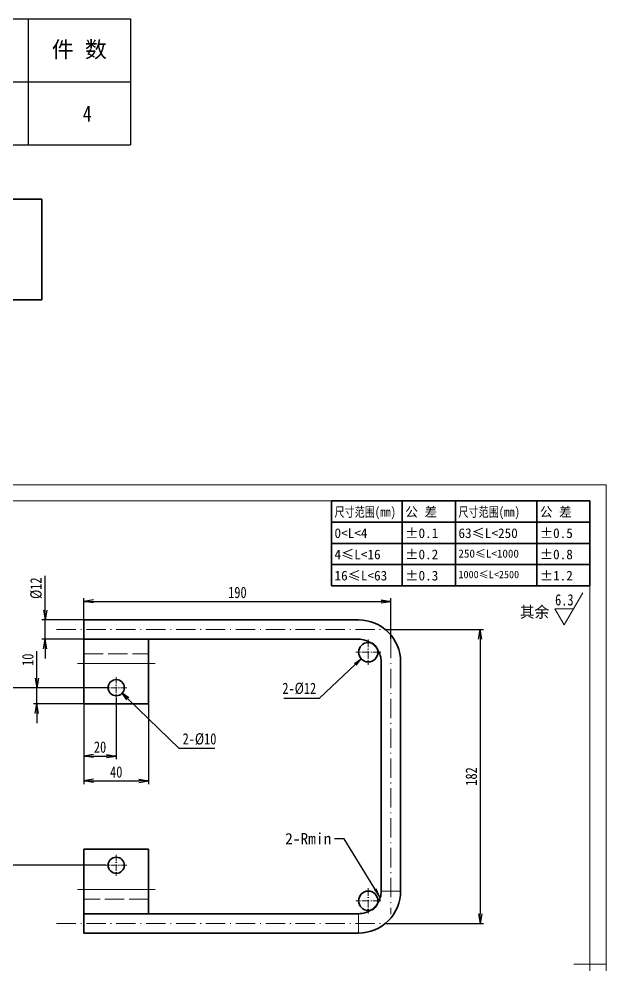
# Model space of a CAD drawing. Header units: millimetres. Extents: x -15766 to 80009, y -9701 to 15159.
# Drawn here: x -1019 to -656, y 13550 to 14136 of the extents above; entities that cross this region are included whole.
import ezdxf
from ezdxf.enums import TextEntityAlignment as Align

# ---------------------------------------------------------------- set-up
doc = ezdxf.new("R2010")
doc.units = ezdxf.units.MM
for name, pattern in [('CENTER-HOKUTO_1', [16, 13, -1, 1, -1]), ('DASHDOT', [18.5, 12, -3, 0.5, -3]), ('DASHED', [15, 12, -3]), ('HIDDEN-HOKUTO_1', [2, 1, -1])]:
    doc.linetypes.add(name, pattern=pattern)
doc.layers.get('DEFPOINTS').update_dxf_attribs({"lineweight": 18})
doc.layers.add('07', color=7, linetype='Continuous')
for name, color, linetype, lineweight in [('AM_7', 2, 'CENTER-HOKUTO_1', 18), ('AM_HID', 1, 'HIDDEN-HOKUTO_1', 18), ('AM_VIS', 7, 'Continuous', 18), ('CDRAFT0', 7, 'Continuous', 18), ('DIM', 253, 'Continuous', 20), ('title_frame', 7, 'Continuous', 18), ('word_dim', 9, 'Continuous', 18), ('尺寸线层', 3, 'Continuous', 18), ('粗实线层', 7, 'Continuous', 35), ('粗实线层_1', 7, 'Continuous', 15)]:
    doc.layers.add(name, color=color, linetype=linetype, lineweight=lineweight)
doc.styles.add('DIM', font='', dxfattribs={"width": 0.8})
doc.styles.get('DIM').set_extended_font_data('NSimSun')
doc.dimstyles.new('1-2', dxfattribs={"dimscale": 2, "dimtxt": 3.5, "dimasz": 3, "dimexe": 1, "dimexo": 0, "dimgap": 1, "dimtad": 1, "dimdsep": 46, "dimtxsty": 'DIM', "dimblk": 'OPEN', "dimcen": 0, "dimdle": 6, "dimclrd": 256, "dimclre": 256, "dimclrt": 3, "dimazin": 2, "dimtfac": 0.707107, "dimtmove": 0, "dimatfit": 3, "dimfxl": 0, "dimfrac": 2, "dimtolj": 1, "dimarcsym": 0})
doc.dimstyles.new('1-2$3', dxfattribs={"dimscale": 2, "dimtxt": 3.5, "dimasz": 2.5, "dimexe": 1, "dimexo": 0.625, "dimgap": 1.2, "dimtad": 1, "dimtih": 1, "dimtoh": 1, "dimdsep": 46, "dimtxsty": 'DIM', "dimblk": 'OPEN', "dimcen": 0, "dimdle": 5, "dimclrd": 256, "dimclre": 256, "dimclrt": 3, "dimazin": 2, "dimtfac": 0.5, "dimtofl": 0, "dimtmove": 0, "dimatfit": 3, "dimfxl": 0, "dimtolj": 1, "dimarcsym": 0})

# ---------------------------------------------------------------- blocks, each defined once
blk = doc.blocks.new('*X589')
at = {"layer": 'CDRAFT0'}
for p, q in [((420, 297), (0, 297)), ((420, 0), (420, 297))]:
    blk.add_line(p, q, dxfattribs=at)
at = {"layer": '粗实线层_1'}
for p, q in [((415, 292), (25, 292)), ((415, 5), (415, 292)), ((420, 148.5), (410, 148.5))]:
    blk.add_line(p, q, dxfattribs=at)
blk = doc.blocks.new('自由公差_1')
at = {"layer": '粗实线层'}
for p, q in [((-80, 0), (0, 0)), ((-80, 0), (-80, -26.3)), ((-58.08, 0), (-58.08, -26.3)), ((-41.64, 0), (-41.64, -26.3)), ((-16.44, 0), (-16.44, -26.3)), ((0, 0), (0, -26.3)), ((-80, -6.58), (0, -6.58)), ((-80, -13.15), (0, -13.15)), ((-80, -19.73), (0, -19.73)), ((-80, -26.3), (0, -26.3))]:
    blk.add_line(p, q, dxfattribs=at)
at = {"layer": '尺寸线层', "linetype": 'Continuous', "attachment_point": 1, "line_spacing_factor": 0.9}
for s, insert, char_height, width in [('{\\W0.8;尺寸范围(mm)}', (-79.04, -1.92), 3, 22.6032), ('公 差', (-57.12, -1.92), 3, 22.6032), ('{\\W0.8;尺寸范围(mm)}', (-40.68, -1.92), 3, 22.6032), ('公 差', (-15.48, -1.92), 3, 22.6032), ('0<L<4', (-79.04, -8.49), 3, 22.6032), ('%%P0.1', (-57.12, -8.49), 3, 12.7119), ('63≤L<250', (-40.68, -8.49), 3, 22.6032), ('%%P0.5', (-15.48, -8.49), 3, 12.5771), ('4≤L<16', (-79.04, -15.07), 3, 22.6032), ('%%P0.2', (-57.12, -15.07), 3, 12.4769), ('250≤L<1000', (-40.68, -15.07), 2.5, 22.6032), ('%%P0.8', (-15.48, -15.07), 3, 13.0759), ('16≤L<63', (-79.04, -21.64), 3, 22.6032), ('%%P0.3', (-57.12, -21.64), 3, 12.7119), ('1000≤L<2500', (-40.68, -21.64), 2.3, 22.6032), ('%%P1.2', (-15.48, -21.64), 3, 12.8764)]:
    blk.add_mtext(s, dxfattribs=dict(at, insert=insert, char_height=char_height, width=width))
blk = doc.blocks.new('_OPEN')
at = {"color": 0, "linetype": 'ByBlock', "lineweight": -2}
for p, q in [((-1, 0.166667), (0, 0)), ((-1, -0.166667), (0, 0)), ((0, 0), (-1, 0))]:
    blk.add_line(p, q, dxfattribs=at)
blk = doc.blocks.new('*D1180')
at = {"layer": 'DEFPOINTS', "color": 0, "transparency": 16777216}
for p in [(-788.74, 13775.5), (-978.74, 13764.02), (-788.74, 13752.22)]:
    blk.add_point(p, dxfattribs=at)
at = {"layer": 'word_dim', "linetype": 'Continuous', "lineweight": -2, "transparency": 16777216}
for p, q in [((-978.74, 13764.02), (-978.74, 13777.5)), ((-972.74, 13775.5), (-794.74, 13775.5)), ((-788.74, 13752.22), (-788.74, 13777.5))]:
    blk.add_line(p, q, dxfattribs=at)
at = {"layer": 'word_dim', "lineweight": -2, "transparency": 16777216, "xscale": 6, "yscale": 6, "zscale": 6, "rotation": 180}
blk.add_blockref('_OPEN', (-978.74, 13775.5), dxfattribs=at)
at = {"layer": 'word_dim', "lineweight": -2, "transparency": 16777216, "xscale": 6, "yscale": 6, "zscale": 6}
blk.add_blockref('_OPEN', (-788.74, 13775.5), dxfattribs=at)
at = {"layer": 'word_dim', "color": 3, "transparency": 16777216, "insert": (-883.74, 13781), "char_height": 7, "attachment_point": 5, "style": 'DIM'}
blk.add_mtext('\\A1;190', dxfattribs=at)
blk = doc.blocks.new('*D1181')
at = {"layer": 'DEFPOINTS', "color": 0, "transparency": 16777216}
for p in [(-791.74, 13758.02), (-792.13, 13576.02), (-733.48, 13576.02)]:
    blk.add_point(p, dxfattribs=at)
at = {"layer": 'word_dim', "linetype": 'Continuous', "lineweight": -2, "transparency": 16777216}
for p, q in [((-791.74, 13758.02), (-731.48, 13758.02)), ((-733.48, 13752.02), (-733.48, 13582.02)), ((-792.13, 13576.02), (-731.48, 13576.02))]:
    blk.add_line(p, q, dxfattribs=at)
at = {"layer": 'word_dim', "lineweight": -2, "transparency": 16777216, "xscale": 6, "yscale": 6, "zscale": 6}
for p, rotation in [((-733.48, 13758.02), 90), ((-733.48, 13576.02), 270)]:
    blk.add_blockref('_OPEN', p, dxfattribs=dict(at, rotation=rotation))
at = {"layer": 'word_dim', "color": 3, "transparency": 16777216, "insert": (-738.98, 13667.02), "char_height": 7, "attachment_point": 5, "rotation": 90, "style": 'DIM'}
blk.add_mtext('\\A1;182', dxfattribs=at)
blk = doc.blocks.new('*D1182')
at = {"layer": 'DEFPOINTS', "color": 0, "transparency": 16777216}
for p in [(-978.74, 13712.02), (-938.74, 13712.02), (-938.74, 13664.27)]:
    blk.add_point(p, dxfattribs=at)
at = {"layer": 'word_dim', "linetype": 'Continuous', "lineweight": -2, "transparency": 16777216}
for p, q in [((-978.74, 13712.02), (-978.74, 13662.27)), ((-938.74, 13712.02), (-938.74, 13662.27)), ((-972.74, 13664.27), (-944.74, 13664.27))]:
    blk.add_line(p, q, dxfattribs=at)
at = {"layer": 'word_dim', "lineweight": -2, "transparency": 16777216, "xscale": 6, "yscale": 6, "zscale": 6, "rotation": 180}
blk.add_blockref('_OPEN', (-978.74, 13664.27), dxfattribs=at)
at = {"layer": 'word_dim', "lineweight": -2, "transparency": 16777216, "xscale": 6, "yscale": 6, "zscale": 6}
blk.add_blockref('_OPEN', (-938.74, 13664.27), dxfattribs=at)
at = {"layer": 'word_dim', "color": 3, "transparency": 16777216, "insert": (-958.74, 13669.77), "char_height": 7, "attachment_point": 5, "style": 'DIM'}
blk.add_mtext('\\A1;40', dxfattribs=at)
blk = doc.blocks.new('*D1183')
at = {"layer": 'DEFPOINTS', "color": 0, "transparency": 16777216}
for p in [(-958.74, 13715.52), (-978.74, 13712.02), (-958.74, 13679.71)]:
    blk.add_point(p, dxfattribs=at)
at = {"layer": 'word_dim', "linetype": 'Continuous', "lineweight": -2, "transparency": 16777216}
for p, q in [((-958.74, 13715.52), (-958.74, 13677.71)), ((-978.74, 13712.02), (-978.74, 13677.71)), ((-972.74, 13679.71), (-964.74, 13679.71))]:
    blk.add_line(p, q, dxfattribs=at)
at = {"layer": 'word_dim', "lineweight": -2, "transparency": 16777216, "xscale": 6, "yscale": 6, "zscale": 6, "rotation": 180}
blk.add_blockref('_OPEN', (-978.74, 13679.71), dxfattribs=at)
at = {"layer": 'word_dim', "lineweight": -2, "transparency": 16777216, "xscale": 6, "yscale": 6, "zscale": 6}
blk.add_blockref('_OPEN', (-958.74, 13679.71), dxfattribs=at)
at = {"layer": 'word_dim', "color": 3, "transparency": 16777216, "insert": (-968.74, 13685.21), "char_height": 7, "attachment_point": 5, "style": 'DIM'}
blk.add_mtext('\\A1;20', dxfattribs=at)
blk = doc.blocks.new('*D1184')
at = {"layer": 'DEFPOINTS', "color": 0, "transparency": 16777216}
for p in [(-1007.95, 13722.02), (-963.74, 13722.02), (-978.74, 13712.02)]:
    blk.add_point(p, dxfattribs=at)
at = {"layer": 'word_dim', "linetype": 'Continuous', "lineweight": -2, "transparency": 16777216}
for p, q in [((-1007.95, 13728.02), (-1007.95, 13744.68)), ((-963.74, 13722.02), (-1009.95, 13722.02)), ((-1007.95, 13712.02), (-1007.95, 13722.02)), ((-978.74, 13712.02), (-1009.95, 13712.02)), ((-1007.95, 13706.02), (-1007.95, 13700.02))]:
    blk.add_line(p, q, dxfattribs=at)
at = {"layer": 'word_dim', "lineweight": -2, "transparency": 16777216, "xscale": 6, "yscale": 6, "zscale": 6}
for p, rotation in [((-1007.95, 13722.02), 270), ((-1007.95, 13712.02), 90)]:
    blk.add_blockref('_OPEN', p, dxfattribs=dict(at, rotation=rotation))
at = {"layer": 'word_dim', "color": 3, "transparency": 16777216, "insert": (-1013.45, 13739.35), "char_height": 7, "attachment_point": 5, "rotation": 90, "style": 'DIM'}
blk.add_mtext('\\A1;10', dxfattribs=at)
blk = doc.blocks.new('*D1185')
at = {"layer": 'DEFPOINTS', "color": 0, "transparency": 16777216}
for p in [(-965.24, 13722.02), (-1027.74, 13612.02), (-965.24, 13612.02)]:
    blk.add_point(p, dxfattribs=at)
at = {"layer": 'word_dim', "linetype": 'Continuous', "lineweight": -2, "transparency": 16777216}
for p, q in [((-965.24, 13722.02), (-1029.74, 13722.02)), ((-1027.74, 13716.02), (-1027.74, 13618.02)), ((-965.24, 13612.02), (-1029.74, 13612.02))]:
    blk.add_line(p, q, dxfattribs=at)
at = {"layer": 'word_dim', "lineweight": -2, "transparency": 16777216, "xscale": 6, "yscale": 6, "zscale": 6}
for p, rotation in [((-1027.74, 13722.02), 90), ((-1027.74, 13612.02), 270)]:
    blk.add_blockref('_OPEN', p, dxfattribs=dict(at, rotation=rotation))
at = {"layer": 'word_dim', "color": 3, "transparency": 16777216, "insert": (-1033.24, 13667.02), "char_height": 7, "attachment_point": 5, "rotation": 90, "style": 'DIM'}
blk.add_mtext('\\A1;110', dxfattribs=at)
blk = doc.blocks.new('*D1187')
at = {"layer": 'DEFPOINTS', "color": 0, "transparency": 16777216}
for p in [(-962.33, 13725.5), (-955.14, 13718.55)]:
    blk.add_point(p, dxfattribs=at)
at = {"layer": 'word_dim', "linetype": 'Continuous', "lineweight": -2, "transparency": 16777216}
for p, q in [((-919.72, 13684.29), (-951.55, 13715.07)), ((-897.65, 13684.29), (-919.72, 13684.29))]:
    blk.add_line(p, q, dxfattribs=at)
at = {"layer": 'word_dim', "lineweight": -2, "transparency": 16777216, "xscale": 5, "yscale": 5, "zscale": 5, "rotation": 135.9609742750368}
blk.add_blockref('_OPEN', (-955.14, 13718.55), dxfattribs=at)
at = {"layer": 'word_dim', "color": 3, "transparency": 16777216, "insert": (-907.2, 13690.19), "char_height": 7, "attachment_point": 5, "style": 'DIM'}
blk.add_mtext('\\A1;2-%%c10', dxfattribs=at)
blk = doc.blocks.new('*D1228')
at = {"layer": 'DEFPOINTS', "color": 0, "transparency": 16777216}
for p in [(-798.37, 13748.13), (-807.11, 13739.92)]:
    blk.add_point(p, dxfattribs=at)
at = {"layer": 'word_dim', "linetype": 'Continuous', "lineweight": -2, "transparency": 16777216}
for p, q in [((-833.03, 13715.58), (-810.76, 13736.49)), ((-854.97, 13715.58), (-833.03, 13715.58))]:
    blk.add_line(p, q, dxfattribs=at)
at = {"layer": 'word_dim', "lineweight": -2, "transparency": 16777216, "xscale": 5, "yscale": 5, "zscale": 5, "rotation": 43.20291857383408}
blk.add_blockref('_OPEN', (-807.11, 13739.92), dxfattribs=at)
at = {"layer": 'word_dim', "color": 3, "transparency": 16777216, "insert": (-845.46, 13721.48), "char_height": 7, "attachment_point": 5, "style": 'DIM'}
blk.add_mtext('\\A1;2-%%c12', dxfattribs=at)
blk = doc.blocks.new('*D1229')
at = {"layer": 'DEFPOINTS', "color": 0, "transparency": 16777216}
for p in [(-1002.78, 13764.02), (-978.74, 13764.02), (-978.74, 13752.02)]:
    blk.add_point(p, dxfattribs=at)
at = {"layer": 'word_dim', "linetype": 'Continuous', "lineweight": -2, "transparency": 16777216}
for p, q in [((-1002.78, 13770.02), (-1002.78, 13791.32)), ((-978.74, 13764.02), (-1004.78, 13764.02)), ((-1002.78, 13752.02), (-1002.78, 13764.02)), ((-978.74, 13752.02), (-1004.78, 13752.02)), ((-1002.78, 13746.02), (-1002.78, 13740.02))]:
    blk.add_line(p, q, dxfattribs=at)
at = {"layer": 'word_dim', "lineweight": -2, "transparency": 16777216, "xscale": 6, "yscale": 6, "zscale": 6}
for p, rotation in [((-1002.78, 13764.02), 270), ((-1002.78, 13752.02), 90)]:
    blk.add_blockref('_OPEN', p, dxfattribs=dict(at, rotation=rotation))
at = {"layer": 'word_dim', "color": 3, "transparency": 16777216, "insert": (-1008.28, 13783.67), "char_height": 7, "attachment_point": 5, "rotation": 90, "style": 'DIM'}
blk.add_mtext('\\A1;%%c12', dxfattribs=at)
blk = doc.blocks.new('*T2185')
at = {"color": 0, "linetype": 'ByBlock', "lineweight": -2, "transparency": 16777216}
for p, q in [((0, 0), (127, 0)), ((0, 0), (0, -78)), ((63.5, 0), (63.5, -78)), ((127, 0), (127, -78)), ((0, -39), (127, -39)), ((0, -78), (127, -78))]:
    blk.add_line(p, q, dxfattribs=at)
at = {"color": 0, "transparency": 16777216, "char_height": 10, "width": 60.5, "attachment_point": 5}
for s, insert in [('{\\fSimSun|b0|i0|c134|p2;料 厚}', (31.75, -19.5)), ('{\\fSimSun|b0|i0|c134|p2;件 数}', (95.25, -19.5))]:
    blk.add_mtext(s, dxfattribs=dict(at, insert=insert))
blk = doc.blocks.new('拆图参数')
blk.add_blockref('*T2185', (-63.5, 78))
at = {"style": 'DIM', "width": 0.8}
blk.add_attdef('6', text='', height=10, dxfattribs=at).set_placement((-37.13, 18.91), align=Align.MIDDLE_LEFT)
blk.add_attdef('1', text='', height=10, dxfattribs=at).set_placement((36.65, 19.27), align=Align.MIDDLE_CENTER)

msp = doc.modelspace()

# ---------------------------------------------------------------- linework, layer by layer
at = {"color": 7, "lineweight": 13}
for p, q in [((-938.73882, 13737.02303), (-978.73882, 13737.02303)), ((-938.73882, 13597.02303), (-978.73882, 13597.02303))]:
    msp.add_line(p, q, dxfattribs=at)
at = {"color": 7, "lineweight": 13, "ltscale": 0.15}
for p, q in [((-788.73882, 13596.02303), (-794.73882, 13596.02303)), ((-782.73882, 13596.02303), (-788.73882, 13596.02303)), ((-808.73882, 13576.02303), (-808.73882, 13582.02303)), ((-808.73882, 13570.02303), (-808.73882, 13576.02303))]:
    msp.add_line(p, q, dxfattribs=at)
at = {"layer": 'AM_7', "linetype": 'DASHDOT', "lineweight": 13}
for p, q in [((-995.73882, 13758.02303), (-791.73882, 13758.02303)), ((-788.73882, 13752.22298), (-788.73882, 13581.82308)), ((-788.73882, 13752.22298), (-788.73882, 13581.82308)), ((-982.74077, 13737.02303), (-934.73882, 13737.02303)), ((-934.73882, 13597.02303), (-982.74077, 13597.02303)), ((-995.73882, 13576.02303), (-791.73882, 13576.02303))]:
    msp.add_line(p, q, dxfattribs=at)
at = {"layer": 'AM_7', "linetype": 'DASHDOT', "lineweight": 13, "ltscale": 0.390002}
for p, q in [((-802.73882, 13751.82308), (-802.73882, 13736.22298)), ((-802.73882, 13597.82308), (-802.73882, 13582.22298))]:
    msp.add_line(p, q, dxfattribs=at)
at = {"layer": 'AM_7', "linetype": 'DASHDOT', "lineweight": 13, "ltscale": 0.38999}
for p, q in [((-794.93999, 13744.02303), (-810.5396, 13744.02303)), ((-794.93999, 13590.02303), (-810.5396, 13590.02303))]:
    msp.add_line(p, q, dxfattribs=at)
at = {"layer": 'AM_7', "linetype": 'DASHDOT', "lineweight": 13, "ltscale": 0.325}
for p, q in [((-958.73882, 13728.52303), (-958.73882, 13715.52303)), ((-952.23882, 13722.02303), (-965.23882, 13722.02303)), ((-958.73882, 13618.52303), (-958.73882, 13605.52303)), ((-952.23882, 13612.02303), (-965.23882, 13612.02303))]:
    msp.add_line(p, q, dxfattribs=at)
at = {"layer": 'AM_HID', "linetype": 'DASHED', "lineweight": 13}
for p, q in [((-978.73882, 13752.02303), (-808.73882, 13752.02303)), ((-978.73882, 13752.02303), (-808.73882, 13752.02303)), ((-978.73882, 13743.02303), (-938.73882, 13743.02303)), ((-938.73882, 13737.02303), (-978.73882, 13737.02303)), ((-794.73882, 13596.02303), (-794.73882, 13727.02303)), ((-794.73882, 13596.02303), (-794.73882, 13727.02303)), ((-938.73882, 13597.02303), (-978.73882, 13597.02303)), ((-938.73882, 13591.02303), (-978.73882, 13591.02303)), ((-978.73882, 13582.02303), (-938.73882, 13582.02303)), ((-978.73882, 13582.02303), (-938.73882, 13582.02303)), ((-978.73882, 13582.02303), (-938.73882, 13582.02303)), ((-978.73882, 13570.02303), (-808.73882, 13570.02303)), ((-978.73882, 13570.02303), (-808.73882, 13570.02303))]:
    msp.add_line(p, q, dxfattribs=at)
at = {"layer": 'AM_HID', "linetype": 'DASHED', "lineweight": 13, "ltscale": 0.275}
msp.add_line((-794.73882, 13738.02303), (-794.73882, 13727.02303), dxfattribs=at)
msp.add_line((-794.73882, 13738.02303), (-794.73882, 13727.02303), dxfattribs=at)
at = {"layer": 'AM_HID', "linetype": 'DASHED', "lineweight": 13, "ltscale": 0.15}
for p, q in [((-788.73882, 13596.02303), (-794.73882, 13596.02303)), ((-788.73882, 13596.02303), (-794.73882, 13596.02303)), ((-788.73882, 13596.02303), (-794.73882, 13596.02303)), ((-788.73882, 13596.02303), (-794.73882, 13596.02303)), ((-788.73882, 13596.02303), (-794.73882, 13596.02303)), ((-782.73882, 13596.02303), (-788.73882, 13596.02303)), ((-782.73882, 13596.02303), (-788.73882, 13596.02303)), ((-782.73882, 13596.02303), (-788.73882, 13596.02303)), ((-782.73882, 13596.02303), (-788.73882, 13596.02303)), ((-782.73882, 13596.02303), (-788.73882, 13596.02303)), ((-808.73882, 13576.02303), (-808.73882, 13582.02303)), ((-808.73882, 13576.02303), (-808.73882, 13582.02303)), ((-808.73882, 13576.02303), (-808.73882, 13582.02303)), ((-808.73882, 13576.02303), (-808.73882, 13582.02303)), ((-808.73882, 13576.02303), (-808.73882, 13582.02303)), ((-808.73882, 13570.02303), (-808.73882, 13576.02303)), ((-808.73882, 13570.02303), (-808.73882, 13576.02303)), ((-808.73882, 13570.02303), (-808.73882, 13576.02303)), ((-808.73882, 13570.02303), (-808.73882, 13576.02303)), ((-808.73882, 13570.02303), (-808.73882, 13576.02303))]:
    msp.add_line(p, q, dxfattribs=at)
at = {"layer": 'AM_HID', "linetype": 'DASHED', "lineweight": 13}
for centre, start, end in [((-808.73882, 13738.02303), 0, 90.000003), ((-808.73882, 13738.02303), 0, 90.000003), ((-808.73882, 13738.02303), 32.549318, 57.450716), ((-808.73882, 13596.02303), 302.54688, 0), ((-808.73882, 13596.02303), 302.547871, 0), ((-808.73882, 13596.02303), 302.548868, 327.450795)]:
    msp.add_arc(centre, 14, start, end, dxfattribs=at)
at = {"layer": 'AM_VIS', "lineweight": 35}
for p, q in [((-1004.86147, 14024.72708), (-1044.86147, 14024.72708)), ((-1004.86147, 13962.22708), (-1004.86147, 14024.72708)), ((-1004.86147, 13962.22708), (-1044.86147, 13962.22708)), ((-978.73882, 13764.02303), (-808.73882, 13764.02303)), ((-978.73882, 13764.02303), (-808.73882, 13764.02303)), ((-978.73882, 13764.02303), (-808.73882, 13764.02303)), ((-938.73882, 13752.02303), (-978.73882, 13752.02303)), ((-978.73882, 13752.02303), (-808.73882, 13752.02303)), ((-978.73882, 13712.02303), (-978.73882, 13737.02303)), ((-938.73882, 13712.02303), (-938.73882, 13737.02303)), ((-794.73882, 13596.02303), (-794.73882, 13727.02303)), ((-782.73882, 13596.02303), (-782.73882, 13727.02303)), ((-782.73882, 13596.02303), (-782.73882, 13727.02303)), ((-782.73882, 13596.02303), (-782.73882, 13727.02303)), ((-938.73882, 13712.02303), (-978.73882, 13712.02303)), ((-978.73882, 13622.02303), (-938.73882, 13622.02303)), ((-978.73882, 13622.02303), (-978.73882, 13597.02303)), ((-938.73882, 13622.02303), (-938.73882, 13597.02303)), ((-938.73882, 13582.02303), (-978.73882, 13582.02303)), ((-938.73882, 13582.02303), (-808.73882, 13582.02303)), ((-938.73882, 13582.02303), (-808.73882, 13582.02303)), ((-938.73882, 13582.02303), (-808.73882, 13582.02303)), ((-978.73882, 13570.02303), (-808.73882, 13570.02303))]:
    msp.add_line(p, q, dxfattribs=at)
at = {"layer": 'AM_VIS', "lineweight": 35, "ltscale": 0.3}
msp.add_line((-978.73882, 13752.02303), (-978.73882, 13764.02303), dxfattribs=at)
at = {"layer": 'AM_VIS', "lineweight": 35, "ltscale": 0.375}
for p, q in [((-978.73882, 13752.02303), (-978.73882, 13737.02303)), ((-938.73882, 13752.02303), (-938.73882, 13737.02303)), ((-978.73882, 13597.02303), (-978.73882, 13582.02303)), ((-938.73882, 13597.02303), (-938.73882, 13582.02303))]:
    msp.add_line(p, q, dxfattribs=at)
at = {"layer": 'AM_VIS', "lineweight": 35, "ltscale": 0.275}
for p, q in [((-794.73882, 13738.02303), (-794.73882, 13727.02303)), ((-782.73882, 13738.02303), (-782.73882, 13727.02303)), ((-782.73882, 13738.02303), (-782.73882, 13727.02303)), ((-782.73882, 13738.02303), (-782.73882, 13727.02303))]:
    msp.add_line(p, q, dxfattribs=at)
at = {"layer": 'AM_VIS', "lineweight": 35, "ltscale": 0.15}
for p, q in [((-978.73882, 13582.02303), (-978.73882, 13576.02303)), ((-978.73882, 13576.02303), (-978.73882, 13570.02303))]:
    msp.add_line(p, q, dxfattribs=at)
at = {"layer": 'AM_VIS', "lineweight": 35}
for centre, radius in [((-802.73882, 13744.02303), 6), ((-958.73882, 13722.02303), 5), ((-958.73882, 13612.02303), 5), ((-802.73882, 13590.02303), 6)]:
    msp.add_circle(centre, radius, dxfattribs=at)
for centre, radius, start, end in [((-808.73882, 13738.02303), 26, 0, 90.000003), ((-808.73882, 13738.02303), 26, 0, 90.000003), ((-808.73882, 13738.02303), 26, 0, 90.000003), ((-808.73882, 13738.02303), 14, 57.450716, 90.000003), ((-808.73882, 13738.02303), 14, 0, 32.549318), ((-808.73882, 13596.02303), 26, 269.999997, 0), ((-808.73882, 13596.02303), 26, 269.999997, 0), ((-808.73882, 13596.02303), 26, 269.999997, 0), ((-808.73882, 13596.02303), 14, 327.450795, 0), ((-808.73882, 13596.02303), 14, 269.999997, 302.548868), ((-808.73882, 13596.02303), 14, 269.999997, 302.547871), ((-808.73882, 13596.02303), 14, 269.999997, 302.54688)]:
    msp.add_arc(centre, radius, start, end, dxfattribs=at)
at = {"layer": 'DIM'}
for p, q in [((-681.46684, 13760.87874), (-669.91983, 13780.87874)), ((-675.69334, 13770.87874), (-687.24034, 13770.87874)), ((-687.24034, 13770.87874), (-681.46684, 13760.87874))]:
    msp.add_line(p, q, dxfattribs=at)

# ---------------------------------------------------------------- block references
at = {"layer": '07'}
ref = msp.add_blockref('拆图参数', (-1013.32438, 14058.31842), dxfattribs=at)
ref.add_attrib('1', '4', dxfattribs={"layer": '0', "height": 10, "style": 'DIM', "width": 0.8}).set_placement((-976.67873, 14077.59003), align=Align.MIDDLE_CENTER)
at = {"layer": 'title_frame', "xscale": 2, "yscale": 2, "zscale": 2}
for name, p in [('*X589', (-1495.57707, 13253.73384)), ('自由公差_1', (-665.57707, 13837.73384))]:
    msp.add_blockref(name, p, dxfattribs=at)

# ---------------------------------------------------------------- texts
at = {"layer": 'DIM', "color": 2, "style": 'DIM', "width": 0.8}
msp.add_attdef('6.3', text='0.0', height=7, dxfattribs=at).set_placement((-675.69334, 13770.87874), align=Align.BOTTOM_RIGHT)
at = {"layer": 'word_dim', "linetype": 'Continuous', "insert": (-708.94676, 13772.41045), "char_height": 7, "width": 21.7212079, "attachment_point": 1}
msp.add_mtext('{\\C3;其余}', dxfattribs=at)
at = {"layer": 'word_dim', "color": 3, "insert": (-825.63124, 13624.98968), "char_height": 7, "attachment_point": 9}
msp.add_mtext('\\A1;2-Rmin', dxfattribs=at)

# ---------------------------------------------------------------- dimensions: what is measured, and where the dimension line sits
at = {"layer": 'word_dim', "color": 3}
dim = msp.add_linear_dim(base=(-1002.78246, 13764.02303), p1=(-978.73882, 13752.02303), p2=(-978.73882, 13764.02303), angle=90, dimstyle='1-2', override={"dimpost": '%%c<>'}, dxfattribs=at)
dim.commit()
dim.dimension.update_dxf_attribs({"geometry": '*D1229', "text_midpoint": (-1008.28246, 13783.66969)})
for base, p1, p2, picture, middle in [((-788.73882, 13775.50076), (-978.73882, 13764.02303), (-788.73882, 13752.22298), '*D1180', (-883.73882, 13781.00076)), ((-958.73882, 13679.71052), (-978.73882, 13712.02303), (-958.73882, 13715.52303), '*D1183', (-968.73882, 13685.21052)), ((-938.73882, 13664.26846), (-978.73882, 13712.02303), (-938.73882, 13712.02303), '*D1182', (-958.73882, 13669.76846))]:
    dim = msp.add_linear_dim(base=base, p1=p1, p2=p2, dimstyle='1-2', dxfattribs=at)
    dim.commit()
    dim.dimension.update_dxf_attribs({"geometry": picture, "text_midpoint": middle})
for base, p1, p2, picture, middle in [((-733.4827, 13576.02303), (-791.73882, 13758.02303), (-792.12557, 13576.02303), '*D1181', (-738.9827, 13667.02303)), ((-1007.95154, 13722.02303), (-978.73882, 13712.02303), (-963.73882, 13722.02303), '*D1184', (-1013.45154, 13739.35192)), ((-1027.73633, 13612.02303), (-965.23882, 13722.02303), (-965.23882, 13612.02303), '*D1185', (-1033.23633, 13667.02303))]:
    dim = msp.add_linear_dim(base=base, p1=p1, p2=p2, angle=90, dimstyle='1-2', dxfattribs=at)
    dim.commit()
    dim.dimension.update_dxf_attribs({"geometry": picture, "text_midpoint": middle})
for p1, p2, picture, middle in [((-798.36521, 13748.13053), (-807.11242, 13739.91552), '*D1228', (-845.46204, 13715.57602)), ((-962.33315, 13725.49877), (-955.14448, 13718.54729), '*D1187', (-907.19795, 13684.29178))]:
    dim = msp.add_diameter_dim_2p(p1=p1, p2=p2, dimstyle='1-2$3', override={"dimpost": '2-%%c<>'}, dxfattribs=at)
    dim.commit()
    dim.dimension.update_dxf_attribs({"geometry": picture, "text_midpoint": middle, "dimtype": 163})

# ---------------------------------------------------------------- leaders
at = {"layer": 'word_dim', "color": 3, "annotation_type": 0, "has_hookline": 1, "hookline_direction": 1, "text_width": 35}
msp.add_leader([(-795.2998, 13592.09965), (-817.63124, 13628.48968), (-823.63124, 13628.48968)], dimstyle='1-2', override={"dimgap": 1, "dimtad": 0}, dxfattribs=at)

doc.saveas('drawing.dxf')
